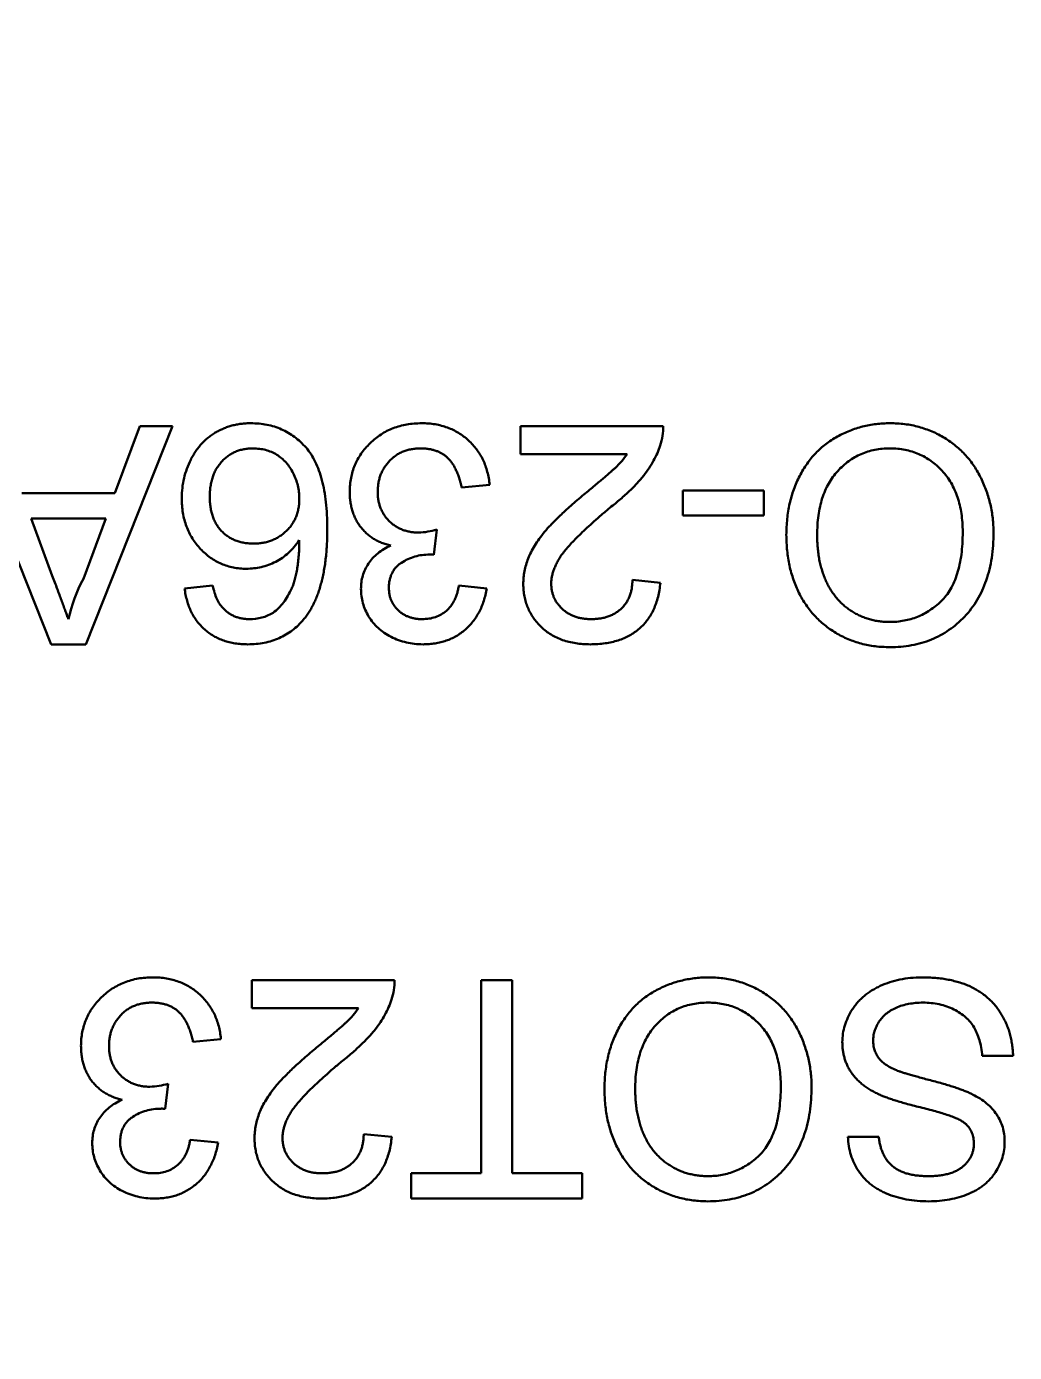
# Model space of a CAD drawing. Header units: millimetres. Extents: x 71 to 428, y 120 to 295.
# Drawn here: x 364.234 to 365.365, y 206.567 to 208.085 of the extents above; entities that cross this region are included whole.
import ezdxf

# ---------------------------------------------------------------- set-up
doc = ezdxf.new("R2010")
doc.units = ezdxf.units.MM
doc.header["$LTSCALE"] = 0.75
doc.layers.add('Visible', color=7, linetype='Continuous', lineweight=50)

msp = doc.modelspace()

# ---------------------------------------------------------------- linework, layer by layer
at = {"layer": 'Visible'}
for p, q in [((364.2616, 207.3774), (364.1661, 207.618)), ((364.4007, 207.6274), (364.3014, 207.3774)), ((364.3348, 207.5505), (364.3632, 207.6274)), ((364.3632, 207.6274), (364.4007, 207.6274)), ((364.7991, 207.5954), (364.7991, 207.6274)), ((364.7991, 207.6274), (364.9626, 207.6274)), ((364.9214, 207.5954), (364.7991, 207.5954)), ((364.7639, 207.5601), (364.7318, 207.5569)), ((364.2282, 207.5505), (364.3348, 207.5505)), ((364.985, 207.5249), (364.985, 207.5537)), ((364.985, 207.5537), (365.078, 207.5537)), ((365.078, 207.5537), (365.078, 207.5249)), ((365.078, 207.5249), (364.985, 207.5249)), ((364.2389, 207.5217), (364.2631, 207.456)), ((364.3242, 207.5217), (364.2389, 207.5217)), ((364.2986, 207.4525), (364.3242, 207.5217)), ((364.7033, 207.5088), (364.7, 207.48)), ((364.9274, 207.4512), (364.9594, 207.4479)), ((364.4145, 207.4415), (364.4466, 207.4447)), ((364.7286, 207.4447), (364.7607, 207.4415)), ((364.3014, 207.3774), (364.2616, 207.3774)), ((364.4915, 206.9608), (364.4915, 206.9928)), ((364.4915, 206.9928), (364.6549, 206.9928)), ((364.7543, 206.7717), (364.7543, 206.9928)), ((364.7543, 206.9928), (364.7895, 206.9928)), ((364.7895, 206.9928), (364.7895, 206.7717)), ((364.6138, 206.9608), (364.4915, 206.9608)), ((364.4562, 206.9255), (364.4241, 206.9223)), ((365.3632, 206.9063), (365.328, 206.9063)), ((364.3956, 206.8742), (364.3923, 206.8454)), ((364.4209, 206.8101), (364.453, 206.8069)), ((364.6197, 206.8165), (364.6517, 206.8133)), ((365.1741, 206.8133), (365.2094, 206.8133)), ((364.6741, 206.7428), (364.6741, 206.7717)), ((364.6741, 206.7717), (364.7543, 206.7717)), ((364.7895, 206.7717), (364.8697, 206.7717)), ((364.8697, 206.7717), (364.8697, 206.7428)), ((364.8697, 206.7428), (364.6741, 206.7428))]:
    msp.add_line(p, q, dxfattribs=at)
at = {"layer": 'Visible', "extrusion": (0, 0, -1)}
msp.add_circle((-354.8964, 204.496), 47.93, dxfattribs=at)
at = {"layer": 'Visible'}
for centre, radius, start, end in [((364.8996, 207.6256), 0.063, 341.1528, 1.7031), ((364.6799, 207.5862), 0.0808, 271.8942, 286.8331), ((364.6939, 207.43), 0.0504, 83.019, 88.2788), ((364.4652, 207.3646), 0.1883, 152.1865, 167.2078), ((364.489, 207.4593), 0.0531, 269.7398, 300.6494), ((364.5919, 206.9909), 0.063, 341.1528, 1.7031), ((364.3722, 206.9516), 0.0808, 271.8942, 286.8331), ((364.3862, 206.7954), 0.0504, 83.019, 88.2788)]:
    msp.add_arc(centre, radius, start, end, dxfattribs=at)
for points, knots in [([(364.4113, 207.5451), (364.4115, 207.549), (364.4117, 207.5566), (364.4137, 207.5678), (364.4169, 207.5786), (364.4207, 207.5872), (364.4242, 207.5938), (364.4271, 207.5984), (364.4303, 207.6027), (364.4336, 207.6068), (364.4373, 207.6105), (364.4412, 207.614), (364.4454, 207.6171), (364.4497, 207.6199), (364.4543, 207.6224), (364.459, 207.6246), (364.4638, 207.6265), (364.4688, 207.628), (364.474, 207.6292), (364.4793, 207.63), (364.4848, 207.6306), (364.4885, 207.6306), (364.4904, 207.6306)], [0, 0, 0, 0, 0.088899, 0.17544, 0.261633, 0.34801, 0.390819, 0.432814, 0.473776, 0.514166, 0.554107, 0.594121, 0.63362, 0.673585, 0.71348, 0.75336, 0.792891, 0.833007, 0.873643, 0.914893, 0.95695, 1, 1, 1, 1]), ([(364.4904, 207.6306), (364.4935, 207.6306), (364.4997, 207.6304), (364.5088, 207.6291), (364.5174, 207.6269), (364.5256, 207.6238), (364.5333, 207.6199), (364.5406, 207.615), (364.5474, 207.6093), (364.5538, 207.6027), (364.5596, 207.5951), (364.5645, 207.5863), (364.5687, 207.5764), (364.5721, 207.5653), (364.5747, 207.5532), (364.5766, 207.5399), (364.5778, 207.5255), (364.5779, 207.5156), (364.578, 207.5104)], [0, 0, 0, 0, 0.056157, 0.110133, 0.162537, 0.213912, 0.265146, 0.31651, 0.369179, 0.423123, 0.479276, 0.538691, 0.601978, 0.670125, 0.74365, 0.82281, 0.908261, 1, 1, 1, 1]), ([(364.6036, 207.5522), (364.6037, 207.5549), (364.6038, 207.5602), (364.605, 207.568), (364.6068, 207.5754), (364.6094, 207.5826), (364.6126, 207.5894), (364.6167, 207.5959), (364.6215, 207.6021), (364.6269, 207.6079), (364.6329, 207.6133), (364.6394, 207.6179), (364.6462, 207.6219), (364.6534, 207.6251), (364.6611, 207.6276), (364.6691, 207.6294), (364.6775, 207.6304), (364.6832, 207.6306), (364.6861, 207.6306)], [0, 0, 0, 0, 0.063503, 0.124805, 0.18492, 0.244376, 0.303775, 0.364133, 0.425376, 0.488388, 0.551743, 0.61386, 0.67564, 0.737737, 0.800417, 0.864658, 0.930985, 1, 1, 1, 1]), ([(364.6861, 207.6306), (364.6887, 207.6306), (364.6939, 207.6305), (364.7015, 207.6295), (364.7087, 207.628), (364.7156, 207.6258), (364.7222, 207.6231), (364.7283, 207.6197), (364.7342, 207.6157), (364.7397, 207.6111), (364.7447, 207.606), (364.7492, 207.6005), (364.7531, 207.5947), (364.7565, 207.5885), (364.7592, 207.5819), (364.7613, 207.575), (364.763, 207.5677), (364.7636, 207.5627), (364.7639, 207.5601)], [0, 0, 0, 0, 0.067794, 0.133464, 0.196934, 0.258481, 0.319787, 0.380431, 0.44099, 0.502867, 0.564806, 0.625526, 0.685604, 0.746041, 0.807347, 0.869717, 0.93379, 1, 1, 1, 1]), ([(365.1036, 207.5028), (365.1037, 207.5059), (365.1038, 207.5121), (365.1045, 207.5211), (365.1057, 207.5299), (365.1073, 207.5385), (365.1095, 207.5468), (365.1121, 207.5549), (365.1152, 207.5627), (365.1188, 207.5703), (365.1228, 207.5775), (365.1272, 207.5843), (365.132, 207.5906), (365.1372, 207.5965), (365.1428, 207.6019), (365.1488, 207.6069), (365.1552, 207.6114), (365.162, 207.6154), (365.169, 207.619), (365.1762, 207.6221), (365.1835, 207.6248), (365.191, 207.6269), (365.1986, 207.6286), (365.2064, 207.6298), (365.2142, 207.6305), (365.2196, 207.6306), (365.2222, 207.6306)], [0, 0, 0, 0, 0.04756, 0.093962, 0.139112, 0.183626, 0.227457, 0.270703, 0.313611, 0.35626, 0.398366, 0.439557, 0.480045, 0.519888, 0.559658, 0.599421, 0.639208, 0.679668, 0.72002, 0.759859, 0.79956, 0.839199, 0.878956, 0.918794, 0.959083, 1, 1, 1, 1]), ([(365.2222, 207.6306), (365.2251, 207.6306), (365.2308, 207.6305), (365.2392, 207.6297), (365.2474, 207.6284), (365.2554, 207.6265), (365.2631, 207.6241), (365.2706, 207.6212), (365.2779, 207.6178), (365.2849, 207.6139), (365.2915, 207.6095), (365.2978, 207.6046), (365.3037, 207.5994), (365.3091, 207.5938), (365.3142, 207.5879), (365.3187, 207.5815), (365.3229, 207.5747), (365.3267, 207.5676), (365.33, 207.5603), (365.3329, 207.5528), (365.3353, 207.5452), (365.3373, 207.5375), (365.3389, 207.5297), (365.34, 207.5218), (365.3407, 207.5138), (365.3408, 207.5084), (365.3408, 207.5057)], [0, 0, 0, 0, 0.044697, 0.088534, 0.131409, 0.173814, 0.215715, 0.257247, 0.298848, 0.340604, 0.382029, 0.42297, 0.463632, 0.504048, 0.544591, 0.584964, 0.626265, 0.667979, 0.709943, 0.751382, 0.792619, 0.833948, 0.875008, 0.916446, 0.957907, 1, 1, 1, 1]), ([(364.4928, 207.6018), (364.491, 207.6017), (364.4875, 207.6017), (364.4824, 207.6009), (364.4775, 207.5998), (364.4729, 207.5981), (364.4686, 207.596), (364.4645, 207.5934), (364.4606, 207.5904), (364.4571, 207.5869), (364.4539, 207.583), (364.4511, 207.5787), (364.4486, 207.5741), (364.4468, 207.5691), (364.4452, 207.5638), (364.4441, 207.5582), (364.4435, 207.5523), (364.4434, 207.5482), (364.4434, 207.5461)], [0, 0, 0, 0, 0.063965, 0.124854, 0.184383, 0.242748, 0.2999, 0.357059, 0.415719, 0.475258, 0.535508, 0.596291, 0.657728, 0.721052, 0.786261, 0.853834, 0.925318, 1, 1, 1, 1]), ([(364.5459, 207.5445), (364.5459, 207.547), (364.5457, 207.5519), (364.5443, 207.5593), (364.5421, 207.5666), (364.5391, 207.5735), (364.5353, 207.58), (364.5309, 207.5857), (364.5258, 207.5906), (364.5202, 207.5947), (364.514, 207.5979), (364.5073, 207.6002), (364.5002, 207.6015), (364.4953, 207.6017), (364.4928, 207.6018)], [0, 0, 0, 0, 0.086177, 0.171222, 0.257573, 0.34515, 0.431508, 0.513644, 0.593539, 0.672806, 0.752058, 0.831493, 0.913823, 1, 1, 1, 1]), ([(364.685, 207.6018), (364.6831, 207.6018), (364.6796, 207.6017), (364.6744, 207.601), (364.6695, 207.5999), (364.6648, 207.5983), (364.6605, 207.5963), (364.6564, 207.5938), (364.6526, 207.5909), (364.6491, 207.5875), (364.646, 207.5838), (364.6432, 207.5799), (364.6409, 207.5758), (364.6389, 207.5715), (364.6375, 207.5669), (364.6365, 207.5621), (364.6358, 207.5571), (364.6357, 207.5537), (364.6357, 207.552)], [0, 0, 0, 0, 0.069461, 0.135658, 0.19962, 0.261651, 0.322053, 0.38234, 0.443223, 0.50493, 0.56682, 0.6276, 0.687476, 0.747351, 0.808174, 0.870133, 0.933721, 1, 1, 1, 1]), ([(364.7318, 207.5569), (364.7314, 207.5588), (364.7306, 207.5626), (364.729, 207.5679), (364.7273, 207.5729), (364.7252, 207.5773), (364.7232, 207.5815), (364.7208, 207.5851), (364.7183, 207.5884), (364.7155, 207.5913), (364.7125, 207.5938), (364.7093, 207.596), (364.7058, 207.5978), (364.7021, 207.5992), (364.6981, 207.6004), (364.694, 207.6012), (364.6896, 207.6017), (364.6865, 207.6018), (364.685, 207.6018)], [0, 0, 0, 0, 0.082566, 0.15976, 0.233155, 0.301356, 0.365752, 0.426437, 0.484185, 0.539549, 0.593156, 0.647048, 0.701446, 0.757, 0.81384, 0.873058, 0.934963, 1, 1, 1, 1]), ([(364.9593, 207.6052), (364.9582, 207.6023), (364.956, 207.5963), (364.9517, 207.5877), (364.9465, 207.5791), (364.9415, 207.5722), (364.9369, 207.5666), (364.9331, 207.5623), (364.9288, 207.5578), (364.9241, 207.5533), (364.9191, 207.5486), (364.9137, 207.5437), (364.9078, 207.5388), (364.9037, 207.5356), (364.9016, 207.5339)], [0, 0, 0, 0, 0.100388, 0.204407, 0.310686, 0.422157, 0.480685, 0.543238, 0.6095, 0.679555, 0.753841, 0.831641, 0.913813, 1, 1, 1, 1]), ([(365.2224, 207.6018), (365.2194, 207.6017), (365.2136, 207.6016), (365.205, 207.6004), (365.1969, 207.5983), (365.1891, 207.5955), (365.1818, 207.5918), (365.1749, 207.5874), (365.1684, 207.582), (365.1623, 207.576), (365.1568, 207.5692), (365.1519, 207.5617), (365.1479, 207.5535), (365.1445, 207.5446), (365.142, 207.535), (365.1402, 207.5248), (365.1391, 207.5139), (365.139, 207.5064), (365.1389, 207.5026)], [0, 0, 0, 0, 0.061055, 0.119545, 0.176806, 0.232956, 0.288583, 0.344667, 0.401662, 0.46054, 0.520477, 0.581213, 0.643431, 0.707961, 0.775371, 0.846414, 0.921152, 1, 1, 1, 1]), ([(365.3056, 207.5061), (365.3055, 207.5097), (365.3054, 207.5168), (365.3042, 207.527), (365.3024, 207.5367), (365.2998, 207.5459), (365.2965, 207.5543), (365.2924, 207.5623), (365.2876, 207.5696), (365.282, 207.5763), (365.2759, 207.5823), (365.2694, 207.5875), (365.2625, 207.5919), (365.2552, 207.5955), (365.2475, 207.5983), (365.2395, 207.6003), (365.231, 207.6016), (365.2253, 207.6017), (365.2224, 207.6018)], [0, 0, 0, 0, 0.075964, 0.148125, 0.217201, 0.2833, 0.347202, 0.4093, 0.470426, 0.531588, 0.591739, 0.650258, 0.707303, 0.764208, 0.821148, 0.879119, 0.938423, 1, 1, 1, 1]), ([(364.8717, 207.549), (364.8739, 207.5508), (364.8781, 207.5542), (364.884, 207.5591), (364.8893, 207.5636), (364.8942, 207.5676), (364.8983, 207.5712), (364.9019, 207.5743), (364.9049, 207.577), (364.9095, 207.5811), (364.9152, 207.587), (364.9194, 207.5926), (364.9214, 207.5954)], [0, 0, 0, 0, 0.1242, 0.23683, 0.339495, 0.431254, 0.511455, 0.581223, 0.640495, 0.688308, 0.850333, 1, 1, 1, 1]), ([(364.4852, 207.464), (364.4827, 207.464), (364.4777, 207.4642), (364.4704, 207.4652), (364.4634, 207.4671), (364.4567, 207.4695), (364.4503, 207.4728), (364.4441, 207.4766), (364.4383, 207.4813), (364.4328, 207.4865), (364.4278, 207.4924), (364.4233, 207.4987), (364.4196, 207.5054), (364.4166, 207.5126), (364.4142, 207.5201), (364.4125, 207.5281), (364.4115, 207.5364), (364.4114, 207.5422), (364.4113, 207.5451)], [0, 0, 0, 0, 0.061347, 0.121203, 0.179863, 0.238152, 0.296252, 0.35519, 0.415676, 0.478379, 0.541524, 0.603977, 0.666513, 0.729491, 0.79371, 0.859736, 0.928449, 1, 1, 1, 1]), ([(364.4434, 207.5461), (364.4434, 207.5441), (364.4435, 207.5402), (364.4442, 207.5345), (364.4452, 207.529), (364.4467, 207.524), (364.4486, 207.5192), (364.451, 207.5148), (364.4537, 207.5107), (364.4569, 207.507), (364.4605, 207.5037), (364.4644, 207.5008), (364.4685, 207.4983), (364.473, 207.4963), (364.4779, 207.4947), (364.483, 207.4936), (364.4884, 207.4929), (364.4922, 207.4928), (364.4941, 207.4928)], [0, 0, 0, 0, 0.072229, 0.141252, 0.207439, 0.270245, 0.331238, 0.391254, 0.450152, 0.509008, 0.567734, 0.625726, 0.683708, 0.742407, 0.803094, 0.865865, 0.931379, 1, 1, 1, 1]), ([(364.4941, 207.4928), (364.4958, 207.4928), (364.4993, 207.4929), (364.5044, 207.4937), (364.5094, 207.4947), (364.5141, 207.4963), (364.5186, 207.4983), (364.523, 207.5008), (364.527, 207.5037), (364.5309, 207.507), (364.5345, 207.5107), (364.5376, 207.5147), (364.5401, 207.519), (364.5423, 207.5235), (364.5439, 207.5284), (364.5451, 207.5335), (364.5458, 207.5389), (364.5459, 207.5426), (364.5459, 207.5445)], [0, 0, 0, 0, 0.064812, 0.127718, 0.189086, 0.249562, 0.309738, 0.370215, 0.431085, 0.493911, 0.55657, 0.617553, 0.678119, 0.739063, 0.801665, 0.864956, 0.93089, 1, 1, 1, 1]), ([(364.6506, 207.4906), (364.6488, 207.491), (364.6452, 207.4919), (364.6402, 207.4937), (364.6354, 207.4959), (364.6309, 207.4983), (364.6268, 207.5012), (364.6229, 207.5044), (364.6194, 207.508), (364.6161, 207.5118), (364.6131, 207.5159), (364.6106, 207.5204), (364.6085, 207.5251), (364.6066, 207.53), (364.6053, 207.5352), (364.6044, 207.5407), (364.6037, 207.5464), (364.6037, 207.5502), (364.6036, 207.5522)], [0, 0, 0, 0, 0.065828, 0.128938, 0.190858, 0.251186, 0.310974, 0.37005, 0.429672, 0.489507, 0.549975, 0.610075, 0.670915, 0.732909, 0.796711, 0.861825, 0.929892, 1, 1, 1, 1]), ([(364.6357, 207.552), (364.6357, 207.5503), (364.6358, 207.5471), (364.6364, 207.5423), (364.6375, 207.5378), (364.6389, 207.5335), (364.6408, 207.5294), (364.643, 207.5256), (364.6458, 207.5219), (364.6489, 207.5186), (364.6522, 207.5155), (364.6559, 207.5128), (364.6598, 207.5105), (364.6639, 207.5087), (364.6683, 207.5072), (364.6728, 207.5062), (364.6776, 207.5056), (364.6809, 207.5055), (364.6826, 207.5054)], [0, 0, 0, 0, 0.067051, 0.13118, 0.193722, 0.254499, 0.314763, 0.375117, 0.436023, 0.498297, 0.560571, 0.621619, 0.681973, 0.742853, 0.804272, 0.867473, 0.932273, 1, 1, 1, 1]), ([(364.8024, 207.4464), (364.8024, 207.4489), (364.8026, 207.4539), (364.8036, 207.4613), (364.8055, 207.4686), (364.8079, 207.4759), (364.8113, 207.4833), (364.8155, 207.4908), (364.8207, 207.4985), (364.8257, 207.505), (364.8304, 207.5105), (364.8346, 207.515), (364.8394, 207.5198), (364.8446, 207.525), (364.8506, 207.5305), (364.8571, 207.5364), (364.8642, 207.5426), (364.8692, 207.5468), (364.8717, 207.549)], [0, 0, 0, 0, 0.057945, 0.116018, 0.174826, 0.234683, 0.296827, 0.364061, 0.436192, 0.51426, 0.556976, 0.604856, 0.657675, 0.715751, 0.77884, 0.847501, 0.921228, 1, 1, 1, 1]), ([(364.9016, 207.5339), (364.8984, 207.5312), (364.8922, 207.526), (364.8835, 207.5183), (364.8755, 207.5111), (364.8684, 207.5043), (364.8621, 207.4981), (364.8566, 207.4923), (364.8519, 207.4871), (364.848, 207.4822), (364.8448, 207.4776), (364.842, 207.473), (364.8397, 207.4686), (364.8378, 207.4641), (364.8362, 207.4597), (364.8352, 207.4554), (364.8345, 207.451), (364.8344, 207.4482), (364.8344, 207.4467)], [0, 0, 0, 0, 0.11141, 0.214526, 0.309417, 0.396087, 0.474284, 0.544374, 0.60642, 0.660582, 0.709794, 0.756451, 0.800767, 0.843168, 0.884295, 0.923885, 0.962359, 1, 1, 1, 1]), ([(364.578, 207.5104), (364.578, 207.5075), (364.578, 207.5017), (364.5776, 207.4931), (364.5771, 207.4849), (364.5763, 207.477), (364.5754, 207.4694), (364.5742, 207.4621), (364.5729, 207.4551), (364.5712, 207.4484), (364.5695, 207.442), (364.5674, 207.4359), (364.5652, 207.4301), (364.5627, 207.4246), (364.5601, 207.4195), (364.5572, 207.4146), (364.5541, 207.4101), (364.5519, 207.4072), (364.5507, 207.4058)], [0, 0, 0, 0, 0.080034, 0.157854, 0.232564, 0.304731, 0.374384, 0.441663, 0.506048, 0.568692, 0.628715, 0.687238, 0.743227, 0.797567, 0.850239, 0.901629, 0.951067, 1, 1, 1, 1]), ([(364.5459, 207.4969), (364.5441, 207.4943), (364.5404, 207.4891), (364.5338, 207.4823), (364.5267, 207.4765), (364.519, 207.4719), (364.5108, 207.4684), (364.5025, 207.4658), (364.4939, 207.4643), (364.4881, 207.4641), (364.4852, 207.464)], [0, 0, 0, 0, 0.13549, 0.265229, 0.390778, 0.51542, 0.638317, 0.759642, 0.878902, 1, 1, 1, 1]), ([(364.5161, 207.4137), (364.5182, 207.4154), (364.5225, 207.419), (364.5281, 207.4255), (364.5331, 207.4332), (364.5368, 207.4403), (364.5394, 207.4467), (364.541, 207.4522), (364.5425, 207.4583), (364.5437, 207.4649), (364.5446, 207.4721), (364.5454, 207.4798), (364.5458, 207.4882), (364.5459, 207.494), (364.5459, 207.4969)], [0, 0, 0, 0, 0.088609, 0.181893, 0.280787, 0.38702, 0.444107, 0.506454, 0.574396, 0.647656, 0.726426, 0.811458, 0.90278, 1, 1, 1, 1]), ([(365.2221, 207.3742), (365.2193, 207.3743), (365.2136, 207.3744), (365.2054, 207.3751), (365.1973, 207.3765), (365.1894, 207.3782), (365.1818, 207.3806), (365.1743, 207.3833), (365.1671, 207.3867), (365.1601, 207.3906), (365.1534, 207.3949), (365.1472, 207.3996), (365.1413, 207.4047), (365.1358, 207.4102), (365.1307, 207.4162), (365.1261, 207.4225), (365.1218, 207.4292), (365.118, 207.4364), (365.1146, 207.4438), (365.1117, 207.4515), (365.1092, 207.4595), (365.1071, 207.4677), (365.1056, 207.4761), (365.1044, 207.4848), (365.1038, 207.4937), (365.1037, 207.4998), (365.1036, 207.5028)], [0, 0, 0, 0, 0.043099, 0.085587, 0.126908, 0.167967, 0.20845, 0.249025, 0.289281, 0.33001, 0.370598, 0.410466, 0.450033, 0.489688, 0.529116, 0.569037, 0.609703, 0.650759, 0.692509, 0.734219, 0.776707, 0.819552, 0.863351, 0.907839, 0.953334, 1, 1, 1, 1]), ([(365.1389, 207.5026), (365.1389, 207.5001), (365.139, 207.4953), (365.1395, 207.4881), (365.1402, 207.4812), (365.1413, 207.4745), (365.1428, 207.4681), (365.1445, 207.4618), (365.1465, 207.4559), (365.1489, 207.4502), (365.1515, 207.4447), (365.1545, 207.4396), (365.1578, 207.4348), (365.1612, 207.4302), (365.1651, 207.4261), (365.1692, 207.4222), (365.1737, 207.4186), (365.1784, 207.4154), (365.1833, 207.4125), (365.1883, 207.41), (365.1935, 207.4078), (365.1989, 207.4061), (365.2045, 207.4048), (365.2101, 207.4037), (365.216, 207.4032), (365.2199, 207.4031), (365.2219, 207.4031)], [0, 0, 0, 0, 0.050852, 0.099752, 0.147438, 0.194086, 0.239171, 0.28334, 0.326577, 0.368936, 0.410572, 0.451051, 0.490877, 0.530044, 0.568937, 0.607578, 0.64642, 0.685679, 0.724799, 0.763513, 0.802173, 0.84074, 0.879649, 0.919071, 0.959098, 1, 1, 1, 1]), ([(365.2219, 207.4031), (365.2247, 207.4031), (365.2302, 207.4032), (365.2384, 207.4045), (365.2463, 207.4063), (365.2538, 207.4088), (365.2611, 207.4122), (365.268, 207.4164), (365.2747, 207.4212), (365.281, 207.4268), (365.2869, 207.4332), (365.2919, 207.4407), (365.2961, 207.4492), (365.2996, 207.4587), (365.3023, 207.4692), (365.3042, 207.4806), (365.3053, 207.493), (365.3055, 207.5017), (365.3056, 207.5061)], [0, 0, 0, 0, 0.055943, 0.110382, 0.164048, 0.216759, 0.269601, 0.323009, 0.377581, 0.433449, 0.490922, 0.550625, 0.613117, 0.679861, 0.751358, 0.828261, 0.910795, 1, 1, 1, 1]), ([(365.3408, 207.5057), (365.3407, 207.5007), (365.3406, 207.491), (365.339, 207.4767), (365.3364, 207.4634), (365.3327, 207.4508), (365.3281, 207.4391), (365.3224, 207.4282), (365.3156, 207.4182), (365.3079, 207.409), (365.2992, 207.4009), (365.29, 207.3937), (365.2802, 207.3877), (365.2697, 207.3827), (365.2587, 207.3789), (365.247, 207.3762), (365.2347, 207.3745), (365.2264, 207.3743), (365.2221, 207.3742)], [0, 0, 0, 0, 0.075226, 0.146575, 0.2145, 0.27953, 0.342403, 0.403496, 0.463762, 0.523864, 0.583252, 0.641302, 0.698898, 0.756295, 0.814628, 0.874325, 0.935783, 1, 1, 1, 1]), ([(364.6165, 207.441), (364.6166, 207.4436), (364.6168, 207.4487), (364.6184, 207.4562), (364.6212, 207.4633), (364.6249, 207.47), (364.6298, 207.4762), (364.6357, 207.4818), (364.6427, 207.4867), (364.6479, 207.4893), (364.6506, 207.4906)], [0, 0, 0, 0, 0.121951, 0.240787, 0.35855, 0.479066, 0.601519, 0.727551, 0.859932, 1, 1, 1, 1]), ([(364.6954, 207.4803), (364.6924, 207.4802), (364.6867, 207.48), (364.6782, 207.4782), (364.6702, 207.4753), (364.6641, 207.4718), (364.6595, 207.4686), (364.6566, 207.4657), (364.654, 207.4626), (364.6521, 207.459), (364.6504, 207.4552), (364.6493, 207.4511), (364.6486, 207.4467), (364.6485, 207.4436), (364.6485, 207.442)], [0, 0, 0, 0, 0.129789, 0.254605, 0.378435, 0.50292, 0.565018, 0.624848, 0.683448, 0.742765, 0.802757, 0.86522, 0.930779, 1, 1, 1, 1]), ([(364.2631, 207.456), (364.2641, 207.4534), (364.2659, 207.4485), (364.2686, 207.4412), (364.2711, 207.4344), (364.2735, 207.428), (364.2757, 207.422), (364.2777, 207.4164), (364.2797, 207.4112), (364.2809, 207.4079), (364.2815, 207.4063)], [0, 0, 0, 0, 0.153148, 0.299433, 0.436426, 0.565671, 0.686508, 0.799269, 0.903395, 1, 1, 1, 1]), ([(364.9594, 207.4479), (364.9591, 207.4452), (364.9584, 207.4397), (364.9568, 207.4318), (364.9546, 207.4245), (364.9519, 207.4177), (364.9486, 207.4113), (364.9448, 207.4055), (364.9404, 207.4002), (364.9354, 207.3954), (364.93, 207.3912), (364.9241, 207.3875), (364.9177, 207.3844), (364.9109, 207.3818), (364.9036, 207.3799), (364.8959, 207.3785), (364.8877, 207.3776), (364.8821, 207.3775), (364.8793, 207.3774)], [0, 0, 0, 0, 0.070675, 0.137493, 0.201473, 0.262869, 0.32255, 0.380737, 0.43822, 0.495487, 0.553484, 0.611346, 0.670644, 0.731587, 0.794183, 0.859445, 0.928208, 1, 1, 1, 1]), ([(364.88, 207.4063), (364.8817, 207.4063), (364.8851, 207.4064), (364.8901, 207.407), (364.8948, 207.4078), (364.8993, 207.4092), (364.9034, 207.4108), (364.9074, 207.4129), (364.911, 207.4153), (364.9144, 207.4181), (364.9174, 207.4213), (364.9201, 207.4247), (364.9223, 207.4284), (364.9241, 207.4324), (364.9255, 207.4367), (364.9266, 207.4412), (364.9272, 207.4461), (364.9273, 207.4494), (364.9274, 207.4512)], [0, 0, 0, 0, 0.070696, 0.138358, 0.20337, 0.2657, 0.327256, 0.386512, 0.445858, 0.505173, 0.56378, 0.622343, 0.680824, 0.739795, 0.800801, 0.864239, 0.930631, 1, 1, 1, 1]), ([(364.4867, 207.3774), (364.4843, 207.3775), (364.4795, 207.3776), (364.4724, 207.3784), (364.4658, 207.3797), (364.4594, 207.3816), (364.4534, 207.384), (364.4477, 207.3869), (364.4424, 207.3904), (364.4375, 207.3944), (364.4329, 207.3988), (364.4288, 207.4037), (364.4252, 207.409), (364.4221, 207.4148), (364.4194, 207.4209), (364.4173, 207.4274), (364.4156, 207.4343), (364.4149, 207.4391), (364.4145, 207.4415)], [0, 0, 0, 0, 0.068499, 0.134572, 0.198208, 0.259784, 0.319951, 0.379508, 0.438814, 0.498497, 0.558182, 0.617438, 0.677522, 0.737959, 0.80033, 0.86409, 0.930622, 1, 1, 1, 1]), ([(364.4466, 207.4447), (364.4473, 207.442), (364.4486, 207.4368), (364.4513, 207.4298), (364.4543, 207.4238), (364.4569, 207.4206), (364.4582, 207.4191)], [0, 0, 0, 0, 0.299802, 0.564331, 0.796204, 1, 1, 1, 1]), ([(364.6876, 207.3774), (364.6843, 207.3775), (364.6779, 207.3777), (364.6685, 207.3794), (364.6595, 207.3821), (364.6509, 207.3859), (364.643, 207.3905), (364.636, 207.396), (364.6301, 207.4023), (364.6252, 207.4093), (364.6213, 207.4169), (364.6185, 207.4247), (364.6168, 207.4328), (364.6166, 207.4382), (364.6165, 207.441)], [0, 0, 0, 0, 0.092054, 0.181008, 0.26913, 0.357137, 0.443549, 0.526433, 0.607453, 0.688385, 0.767854, 0.845531, 0.922529, 1, 1, 1, 1]), ([(364.6485, 207.442), (364.6485, 207.4408), (364.6486, 207.4383), (364.6491, 207.4346), (364.6499, 207.4312), (364.6511, 207.4279), (364.6526, 207.4248), (364.6545, 207.4218), (364.6566, 207.419), (364.6592, 207.4164), (364.6619, 207.414), (364.6648, 207.412), (364.668, 207.4102), (364.6713, 207.4088), (364.6749, 207.4077), (364.6786, 207.4069), (364.6825, 207.4063), (364.6852, 207.4063), (364.6866, 207.4063)], [0, 0, 0, 0, 0.065093, 0.127304, 0.188122, 0.247131, 0.306077, 0.365678, 0.426103, 0.487841, 0.550317, 0.611805, 0.672737, 0.734883, 0.79768, 0.862475, 0.929775, 1, 1, 1, 1]), ([(364.6866, 207.4063), (364.6892, 207.4064), (364.6944, 207.4066), (364.7018, 207.4085), (364.7086, 207.4115), (364.7135, 207.415), (364.7171, 207.4184), (364.7195, 207.4213), (364.7216, 207.4245), (364.7236, 207.4279), (364.7252, 207.4317), (364.7267, 207.4358), (364.7278, 207.4402), (364.7284, 207.4432), (364.7286, 207.4447)], [0, 0, 0, 0, 0.127797, 0.246795, 0.362284, 0.477652, 0.536237, 0.59559, 0.656344, 0.719085, 0.784349, 0.852876, 0.924551, 1, 1, 1, 1]), ([(364.7607, 207.4415), (364.7602, 207.4391), (364.7592, 207.4342), (364.7572, 207.4272), (364.7548, 207.4206), (364.7518, 207.4145), (364.7485, 207.4087), (364.7447, 207.4034), (364.7405, 207.3986), (364.7359, 207.3941), (364.7309, 207.3902), (364.7256, 207.3868), (364.72, 207.3839), (364.7141, 207.3816), (364.7079, 207.3797), (364.7013, 207.3784), (364.6946, 207.3776), (364.6899, 207.3775), (364.6876, 207.3774)], [0, 0, 0, 0, 0.071036, 0.139343, 0.204958, 0.268332, 0.330129, 0.390664, 0.450861, 0.510587, 0.570374, 0.629455, 0.687994, 0.747581, 0.807839, 0.870034, 0.93381, 1, 1, 1, 1]), ([(364.8793, 207.3774), (364.8764, 207.3775), (364.8708, 207.3776), (364.8625, 207.3786), (364.8548, 207.3801), (364.8475, 207.3822), (364.8407, 207.3851), (364.8343, 207.3885), (364.8284, 207.3925), (364.823, 207.3972), (364.8182, 207.4023), (364.8139, 207.4077), (364.8104, 207.4134), (364.8074, 207.4194), (364.8051, 207.4258), (364.8036, 207.4324), (364.8025, 207.4393), (364.8024, 207.444), (364.8024, 207.4464)], [0, 0, 0, 0, 0.074712, 0.145539, 0.213339, 0.278615, 0.342094, 0.40389, 0.465063, 0.526577, 0.587328, 0.64638, 0.704345, 0.761672, 0.819418, 0.878039, 0.937796, 1, 1, 1, 1]), ([(364.8344, 207.4467), (364.8344, 207.4453), (364.8345, 207.4426), (364.8352, 207.4385), (364.8361, 207.4347), (364.8375, 207.431), (364.8392, 207.4274), (364.8415, 207.4241), (364.8441, 207.4209), (364.847, 207.4179), (364.8502, 207.4152), (364.8538, 207.4128), (364.8576, 207.4108), (364.8616, 207.4091), (364.8658, 207.4079), (364.8703, 207.407), (364.8751, 207.4064), (364.8783, 207.4063), (364.88, 207.4063)], [0, 0, 0, 0, 0.061762, 0.121174, 0.179421, 0.236843, 0.294322, 0.353191, 0.412721, 0.474522, 0.537057, 0.599591, 0.662367, 0.725246, 0.790316, 0.857724, 0.927232, 1, 1, 1, 1]), ([(364.4582, 207.4191), (364.4592, 207.4181), (364.4613, 207.4161), (364.4647, 207.4134), (364.4682, 207.4112), (364.472, 207.4094), (364.4759, 207.408), (364.4801, 207.407), (364.4844, 207.4064), (364.4873, 207.4063), (364.4888, 207.4063)], [0, 0, 0, 0, 0.128545, 0.252818, 0.375212, 0.497113, 0.618546, 0.742222, 0.869458, 1, 1, 1, 1]), ([(364.5507, 207.4058), (364.5487, 207.4036), (364.5448, 207.3991), (364.5379, 207.3933), (364.5307, 207.3884), (364.5229, 207.3844), (364.5146, 207.3813), (364.5057, 207.379), (364.4964, 207.3777), (364.49, 207.3775), (364.4867, 207.3774)], [0, 0, 0, 0, 0.125625, 0.247619, 0.368528, 0.488104, 0.609878, 0.735382, 0.864448, 1, 1, 1, 1]), ([(364.2959, 206.9176), (364.296, 206.9203), (364.2961, 206.9256), (364.2973, 206.9334), (364.2991, 206.9408), (364.3017, 206.9479), (364.3049, 206.9548), (364.309, 206.9613), (364.3138, 206.9675), (364.3193, 206.9733), (364.3252, 206.9787), (364.3317, 206.9833), (364.3385, 206.9872), (364.3457, 206.9904), (364.3534, 206.993), (364.3614, 206.9948), (364.3698, 206.9958), (364.3755, 206.996), (364.3784, 206.996)], [0, 0, 0, 0, 0.063503, 0.124805, 0.18492, 0.244376, 0.303775, 0.364133, 0.425376, 0.488388, 0.551743, 0.61386, 0.67564, 0.737737, 0.800417, 0.864658, 0.930985, 1, 1, 1, 1]), ([(364.3784, 206.996), (364.381, 206.996), (364.3862, 206.9959), (364.3938, 206.9949), (364.401, 206.9934), (364.4079, 206.9912), (364.4145, 206.9885), (364.4206, 206.985), (364.4265, 206.9811), (364.432, 206.9765), (364.437, 206.9714), (364.4415, 206.9659), (364.4454, 206.9601), (364.4488, 206.9539), (364.4515, 206.9473), (364.4537, 206.9403), (364.4553, 206.9331), (364.4559, 206.9281), (364.4562, 206.9255)], [0, 0, 0, 0, 0.067794, 0.133464, 0.196934, 0.258481, 0.319787, 0.380431, 0.44099, 0.502867, 0.564806, 0.625526, 0.685604, 0.746041, 0.807347, 0.869717, 0.93379, 1, 1, 1, 1]), ([(364.8953, 206.8682), (364.8954, 206.8713), (364.8955, 206.8775), (364.8962, 206.8865), (364.8974, 206.8953), (364.899, 206.9039), (364.9012, 206.9122), (364.9038, 206.9203), (364.9069, 206.9281), (364.9104, 206.9357), (364.9144, 206.9429), (364.9188, 206.9497), (364.9237, 206.956), (364.9288, 206.9619), (364.9344, 206.9673), (364.9405, 206.9723), (364.9469, 206.9768), (364.9536, 206.9808), (364.9607, 206.9844), (364.9679, 206.9875), (364.9752, 206.9901), (364.9827, 206.9923), (364.9903, 206.9939), (364.998, 206.9952), (365.0059, 206.9959), (365.0112, 206.996), (365.0139, 206.996)], [0, 0, 0, 0, 0.04756, 0.093962, 0.139112, 0.183626, 0.227457, 0.270703, 0.313611, 0.35626, 0.398366, 0.439557, 0.480045, 0.519888, 0.559658, 0.599421, 0.639208, 0.679668, 0.72002, 0.759859, 0.79956, 0.839199, 0.878956, 0.918794, 0.959083, 1, 1, 1, 1]), ([(365.0139, 206.996), (365.0168, 206.996), (365.0225, 206.9959), (365.0309, 206.9951), (365.0391, 206.9938), (365.047, 206.9919), (365.0548, 206.9895), (365.0623, 206.9866), (365.0695, 206.9832), (365.0765, 206.9792), (365.0832, 206.9748), (365.0895, 206.97), (365.0953, 206.9648), (365.1007, 206.9592), (365.1058, 206.9532), (365.1104, 206.9468), (365.1146, 206.9401), (365.1183, 206.933), (365.1217, 206.9257), (365.1245, 206.9182), (365.127, 206.9106), (365.129, 206.9029), (365.1306, 206.8951), (365.1316, 206.8872), (365.1324, 206.8792), (365.1325, 206.8738), (365.1325, 206.8711)], [0, 0, 0, 0, 0.044697, 0.088534, 0.131409, 0.173814, 0.215715, 0.257247, 0.298848, 0.340604, 0.382029, 0.42297, 0.463632, 0.504048, 0.544591, 0.584964, 0.626265, 0.667979, 0.709943, 0.751382, 0.792619, 0.833948, 0.875008, 0.916446, 0.957907, 1, 1, 1, 1]), ([(365.1677, 206.9219), (365.1679, 206.9251), (365.1681, 206.9316), (365.1704, 206.9412), (365.1739, 206.9504), (365.178, 206.9578), (365.1819, 206.9634), (365.1851, 206.9674), (365.1887, 206.9712), (365.1926, 206.9747), (365.1968, 206.978), (365.2013, 206.981), (365.2061, 206.9838), (365.213, 206.9872), (365.2221, 206.9908), (365.2337, 206.9938), (365.2459, 206.9957), (365.2543, 206.9959), (365.2585, 206.996)], [0, 0, 0, 0, 0.074816, 0.148535, 0.223872, 0.301297, 0.340894, 0.38034, 0.420127, 0.45995, 0.500831, 0.541907, 0.584439, 0.62808, 0.717267, 0.80786, 0.901925, 1, 1, 1, 1]), ([(365.2585, 206.996), (365.2613, 206.996), (365.2666, 206.996), (365.2744, 206.9954), (365.2819, 206.9947), (365.2891, 206.9935), (365.2959, 206.992), (365.3024, 206.9902), (365.3086, 206.9881), (365.3144, 206.9857), (365.3199, 206.9828), (365.3251, 206.9797), (365.33, 206.9763), (365.3345, 206.9724), (365.3389, 206.9683), (365.3428, 206.9639), (365.3465, 206.9591), (365.3498, 206.954), (365.3528, 206.9486), (365.3555, 206.9431), (365.3578, 206.9374), (365.3596, 206.9315), (365.3611, 206.9254), (365.3622, 206.9192), (365.363, 206.9128), (365.3632, 206.9085), (365.3632, 206.9063)], [0, 0, 0, 0, 0.052493, 0.102825, 0.151397, 0.198033, 0.242876, 0.285999, 0.327849, 0.368395, 0.407852, 0.446838, 0.485166, 0.523341, 0.561602, 0.59992, 0.638496, 0.677791, 0.71729, 0.756605, 0.796068, 0.835886, 0.875714, 0.916263, 0.95776, 1, 1, 1, 1]), ([(364.3773, 206.9672), (364.3754, 206.9672), (364.3719, 206.9671), (364.3667, 206.9663), (364.3618, 206.9653), (364.3572, 206.9637), (364.3528, 206.9617), (364.3487, 206.9592), (364.3449, 206.9563), (364.3414, 206.9529), (364.3383, 206.9492), (364.3355, 206.9453), (364.3332, 206.9412), (364.3313, 206.9368), (364.3298, 206.9323), (364.3288, 206.9275), (364.3281, 206.9225), (364.328, 206.9191), (364.328, 206.9173)], [0, 0, 0, 0, 0.069461, 0.135658, 0.19962, 0.261651, 0.322053, 0.38234, 0.443223, 0.50493, 0.56682, 0.6276, 0.687476, 0.747351, 0.808174, 0.870133, 0.933721, 1, 1, 1, 1]), ([(364.4241, 206.9223), (364.4237, 206.9242), (364.4229, 206.928), (364.4213, 206.9333), (364.4196, 206.9383), (364.4175, 206.9427), (364.4155, 206.9469), (364.4131, 206.9505), (364.4106, 206.9538), (364.4078, 206.9567), (364.4048, 206.9592), (364.4016, 206.9613), (364.3981, 206.9632), (364.3944, 206.9646), (364.3905, 206.9657), (364.3863, 206.9666), (364.3819, 206.9671), (364.3788, 206.9672), (364.3773, 206.9672)], [0, 0, 0, 0, 0.082566, 0.15976, 0.233155, 0.301356, 0.365752, 0.426437, 0.484185, 0.539549, 0.593156, 0.647048, 0.701446, 0.757, 0.81384, 0.873058, 0.934963, 1, 1, 1, 1]), ([(364.6516, 206.9706), (364.6505, 206.9677), (364.6483, 206.9617), (364.644, 206.9531), (364.6388, 206.9445), (364.6338, 206.9376), (364.6292, 206.932), (364.6254, 206.9277), (364.6211, 206.9232), (364.6164, 206.9186), (364.6114, 206.914), (364.606, 206.9091), (364.6001, 206.9042), (364.596, 206.901), (364.5939, 206.8993)], [0, 0, 0, 0, 0.100388, 0.204407, 0.310686, 0.422157, 0.480685, 0.543238, 0.6095, 0.679555, 0.753841, 0.831641, 0.913813, 1, 1, 1, 1]), ([(365.014, 206.9672), (365.0111, 206.9671), (365.0052, 206.967), (364.9967, 206.9657), (364.9886, 206.9637), (364.9808, 206.9609), (364.9735, 206.9572), (364.9665, 206.9528), (364.9601, 206.9474), (364.9539, 206.9414), (364.9484, 206.9346), (364.9436, 206.9271), (364.9396, 206.9188), (364.9362, 206.91), (364.9337, 206.9004), (364.9318, 206.8902), (364.9307, 206.8793), (364.9306, 206.8718), (364.9306, 206.868)], [0, 0, 0, 0, 0.061055, 0.119545, 0.176806, 0.232956, 0.288583, 0.344667, 0.401662, 0.46054, 0.520477, 0.581213, 0.643431, 0.707961, 0.775371, 0.846414, 0.921152, 1, 1, 1, 1]), ([(365.0972, 206.8715), (365.0972, 206.8751), (365.0971, 206.8822), (365.0959, 206.8924), (365.094, 206.9021), (365.0915, 206.9112), (365.0881, 206.9197), (365.0841, 206.9277), (365.0792, 206.935), (365.0737, 206.9416), (365.0676, 206.9476), (365.0611, 206.9529), (365.0541, 206.9573), (365.0469, 206.9609), (365.0392, 206.9637), (365.0311, 206.9657), (365.0227, 206.967), (365.017, 206.9671), (365.014, 206.9672)], [0, 0, 0, 0, 0.075964, 0.148125, 0.217201, 0.2833, 0.347202, 0.4093, 0.470426, 0.531588, 0.591739, 0.650258, 0.707303, 0.764208, 0.821148, 0.879119, 0.938423, 1, 1, 1, 1]), ([(365.2601, 206.9672), (365.2573, 206.9671), (365.2517, 206.967), (365.2438, 206.9658), (365.2363, 206.9641), (365.2294, 206.9614), (365.2231, 206.9582), (365.2177, 206.9544), (365.2131, 206.95), (365.2094, 206.9451), (365.2066, 206.9399), (365.2045, 206.9345), (365.2032, 206.9291), (365.2031, 206.9254), (365.203, 206.9236)], [0, 0, 0, 0, 0.105584, 0.205868, 0.300947, 0.393002, 0.480949, 0.562874, 0.641461, 0.717742, 0.791772, 0.862716, 0.931777, 1, 1, 1, 1]), ([(365.328, 206.9063), (365.3276, 206.9094), (365.3269, 206.9155), (365.3248, 206.9241), (365.3221, 206.9319), (365.3188, 206.9389), (365.3144, 206.945), (365.3091, 206.9505), (365.3026, 206.9553), (365.2954, 206.9596), (365.2873, 206.9629), (365.2787, 206.9654), (365.2695, 206.9669), (365.2633, 206.9671), (365.2601, 206.9672)], [0, 0, 0, 0, 0.093796, 0.180188, 0.260363, 0.334847, 0.407093, 0.481448, 0.559271, 0.64227, 0.728586, 0.815978, 0.906035, 1, 1, 1, 1]), ([(364.564, 206.9144), (364.5662, 206.9162), (364.5704, 206.9196), (364.5763, 206.9245), (364.5816, 206.929), (364.5865, 206.933), (364.5906, 206.9366), (364.5943, 206.9397), (364.5972, 206.9424), (364.6018, 206.9465), (364.6075, 206.9523), (364.6117, 206.958), (364.6138, 206.9608)], [0, 0, 0, 0, 0.1242, 0.23683, 0.339495, 0.431254, 0.511455, 0.581223, 0.640495, 0.688308, 0.850333, 1, 1, 1, 1]), ([(364.3429, 206.8559), (364.3411, 206.8564), (364.3376, 206.8573), (364.3325, 206.8591), (364.3278, 206.8613), (364.3232, 206.8637), (364.3191, 206.8666), (364.3152, 206.8698), (364.3117, 206.8733), (364.3084, 206.8772), (364.3054, 206.8813), (364.3029, 206.8858), (364.3008, 206.8905), (364.2989, 206.8954), (364.2976, 206.9006), (364.2967, 206.9061), (364.2961, 206.9117), (364.296, 206.9156), (364.2959, 206.9176)], [0, 0, 0, 0, 0.065828, 0.128938, 0.190858, 0.251186, 0.310974, 0.37005, 0.429672, 0.489507, 0.549975, 0.610075, 0.670915, 0.732909, 0.796711, 0.861825, 0.929892, 1, 1, 1, 1]), ([(364.328, 206.9173), (364.328, 206.9157), (364.3281, 206.9125), (364.3287, 206.9077), (364.3298, 206.9032), (364.3312, 206.8989), (364.3331, 206.8948), (364.3353, 206.8909), (364.3381, 206.8873), (364.3412, 206.8839), (364.3445, 206.8808), (364.3482, 206.8782), (364.3521, 206.8759), (364.3562, 206.8741), (364.3606, 206.8726), (364.3651, 206.8715), (364.3699, 206.8709), (364.3732, 206.8709), (364.3749, 206.8708)], [0, 0, 0, 0, 0.067051, 0.13118, 0.193722, 0.254499, 0.314763, 0.375117, 0.436023, 0.498297, 0.560571, 0.621619, 0.681973, 0.742853, 0.804272, 0.867473, 0.932273, 1, 1, 1, 1]), ([(365.2111, 206.8614), (365.2093, 206.8622), (365.2058, 206.8639), (365.2008, 206.8666), (365.1961, 206.8695), (365.1918, 206.8726), (365.1879, 206.8759), (365.1844, 206.8793), (365.1811, 206.8828), (365.1783, 206.8866), (365.1758, 206.8905), (365.1736, 206.8945), (365.1719, 206.8987), (365.1703, 206.9031), (365.1692, 206.9076), (365.1683, 206.9122), (365.1678, 206.917), (365.1678, 206.9202), (365.1677, 206.9219)], [0, 0, 0, 0, 0.074931, 0.147078, 0.216364, 0.282503, 0.346688, 0.408836, 0.469262, 0.528432, 0.587001, 0.644416, 0.702189, 0.759767, 0.81849, 0.877633, 0.93802, 1, 1, 1, 1]), ([(365.203, 206.9236), (365.2031, 206.9218), (365.2032, 206.9182), (365.2043, 206.9131), (365.2064, 206.9084), (365.209, 206.9039), (365.2127, 206.8998), (365.2174, 206.8961), (365.2231, 206.8927), (365.2274, 206.8908), (365.2296, 206.8898)], [0, 0, 0, 0, 0.117768, 0.230176, 0.339843, 0.450625, 0.566943, 0.696021, 0.839438, 1, 1, 1, 1]), ([(364.4947, 206.8118), (364.4947, 206.8143), (364.4949, 206.8193), (364.4959, 206.8267), (364.4978, 206.834), (364.5002, 206.8413), (364.5036, 206.8487), (364.5078, 206.8562), (364.513, 206.8639), (364.518, 206.8704), (364.5227, 206.8759), (364.5269, 206.8804), (364.5317, 206.8852), (364.5369, 206.8904), (364.5429, 206.8959), (364.5494, 206.9018), (364.5565, 206.908), (364.5615, 206.9122), (364.564, 206.9144)], [0, 0, 0, 0, 0.057945, 0.116018, 0.174826, 0.234683, 0.296827, 0.364061, 0.436192, 0.51426, 0.556976, 0.604856, 0.657675, 0.715751, 0.77884, 0.847501, 0.921228, 1, 1, 1, 1]), ([(364.5939, 206.8993), (364.5907, 206.8966), (364.5845, 206.8914), (364.5758, 206.8837), (364.5678, 206.8765), (364.5607, 206.8697), (364.5544, 206.8635), (364.5489, 206.8577), (364.5442, 206.8525), (364.5404, 206.8476), (364.5371, 206.8429), (364.5343, 206.8384), (364.532, 206.834), (364.5301, 206.8295), (364.5286, 206.8251), (364.5275, 206.8207), (364.5268, 206.8164), (364.5267, 206.8136), (364.5267, 206.8121)], [0, 0, 0, 0, 0.11141, 0.214526, 0.309417, 0.396087, 0.474284, 0.544374, 0.60642, 0.660582, 0.709794, 0.756451, 0.800767, 0.843168, 0.884295, 0.923885, 0.962359, 1, 1, 1, 1]), ([(365.2296, 206.8898), (365.2305, 206.8894), (365.2325, 206.8886), (365.2359, 206.8875), (365.24, 206.8861), (365.2447, 206.8847), (365.2502, 206.8832), (365.2564, 206.8815), (365.2633, 206.8796), (365.2707, 206.8777), (365.2781, 206.8757), (365.2853, 206.8737), (365.2918, 206.8717), (365.2979, 206.8698), (365.3033, 206.8678), (365.3083, 206.8659), (365.3127, 206.8641), (365.3154, 206.8627), (365.3167, 206.8621)], [0, 0, 0, 0, 0.0312, 0.070487, 0.117215, 0.171576, 0.234122, 0.303963, 0.382156, 0.467646, 0.554335, 0.635074, 0.710037, 0.779092, 0.842966, 0.901001, 0.953246, 1, 1, 1, 1]), ([(365.0135, 206.7685), (365.0163, 206.7685), (365.0219, 206.7686), (365.0301, 206.7698), (365.0379, 206.7717), (365.0455, 206.7742), (365.0527, 206.7776), (365.0597, 206.7818), (365.0664, 206.7866), (365.0727, 206.7921), (365.0786, 206.7985), (365.0836, 206.8061), (365.0878, 206.8146), (365.0913, 206.8241), (365.094, 206.8345), (365.0958, 206.846), (365.097, 206.8584), (365.0972, 206.867), (365.0972, 206.8715)], [0, 0, 0, 0, 0.055943, 0.110382, 0.164048, 0.216759, 0.269601, 0.323009, 0.377581, 0.433449, 0.490922, 0.550625, 0.613117, 0.679861, 0.751358, 0.828261, 0.910795, 1, 1, 1, 1]), ([(365.1325, 206.8711), (365.1324, 206.8661), (365.1322, 206.8563), (365.1306, 206.8421), (365.1281, 206.8287), (365.1244, 206.8162), (365.1197, 206.8045), (365.1141, 206.7936), (365.1073, 206.7836), (365.0995, 206.7744), (365.0909, 206.7663), (365.0817, 206.7591), (365.0718, 206.7531), (365.0614, 206.7481), (365.0503, 206.7443), (365.0386, 206.7416), (365.0264, 206.7399), (365.018, 206.7397), (365.0137, 206.7396)], [0, 0, 0, 0, 0.075226, 0.146575, 0.2145, 0.27953, 0.342403, 0.403496, 0.463762, 0.523864, 0.583252, 0.641302, 0.698898, 0.756295, 0.814628, 0.874325, 0.935783, 1, 1, 1, 1]), ([(364.3088, 206.8064), (364.3089, 206.809), (364.3091, 206.8141), (364.3107, 206.8216), (364.3135, 206.8287), (364.3172, 206.8354), (364.3221, 206.8416), (364.328, 206.8472), (364.335, 206.8521), (364.3402, 206.8546), (364.3429, 206.8559)], [0, 0, 0, 0, 0.121951, 0.240787, 0.35855, 0.479066, 0.601519, 0.727551, 0.859932, 1, 1, 1, 1]), ([(365.0137, 206.7396), (365.0109, 206.7397), (365.0053, 206.7398), (364.997, 206.7405), (364.989, 206.7418), (364.9811, 206.7436), (364.9734, 206.746), (364.966, 206.7487), (364.9588, 206.7521), (364.9518, 206.756), (364.9451, 206.7602), (364.9388, 206.765), (364.933, 206.7701), (364.9274, 206.7756), (364.9224, 206.7816), (364.9177, 206.7879), (364.9135, 206.7946), (364.9097, 206.8018), (364.9063, 206.8092), (364.9034, 206.8169), (364.9009, 206.8249), (364.8988, 206.8331), (364.8973, 206.8415), (364.8961, 206.8502), (364.8955, 206.8591), (364.8954, 206.8652), (364.8953, 206.8682)], [0, 0, 0, 0, 0.043099, 0.085587, 0.126908, 0.167967, 0.20845, 0.249025, 0.289281, 0.33001, 0.370598, 0.410466, 0.450033, 0.489688, 0.529116, 0.569037, 0.609703, 0.650759, 0.692509, 0.734219, 0.776707, 0.819552, 0.863351, 0.907839, 0.953334, 1, 1, 1, 1]), ([(364.9306, 206.868), (364.9306, 206.8655), (364.9306, 206.8606), (364.9312, 206.8535), (364.9319, 206.8466), (364.933, 206.8399), (364.9345, 206.8334), (364.9361, 206.8272), (364.9382, 206.8213), (364.9406, 206.8155), (364.9432, 206.8101), (364.9462, 206.805), (364.9494, 206.8002), (364.9529, 206.7956), (364.9568, 206.7915), (364.9609, 206.7876), (364.9653, 206.784), (364.97, 206.7808), (364.9749, 206.7779), (364.98, 206.7754), (364.9852, 206.7732), (364.9906, 206.7715), (364.9961, 206.7702), (365.0018, 206.7691), (365.0076, 206.7686), (365.0116, 206.7685), (365.0135, 206.7685)], [0, 0, 0, 0, 0.050852, 0.099752, 0.147438, 0.194086, 0.239171, 0.28334, 0.326577, 0.368936, 0.410572, 0.451051, 0.490877, 0.530044, 0.568937, 0.607578, 0.64642, 0.685679, 0.724799, 0.763513, 0.802173, 0.84074, 0.879649, 0.919071, 0.959098, 1, 1, 1, 1]), ([(365.3094, 206.8279), (365.3085, 206.8286), (365.3066, 206.8302), (365.3031, 206.8324), (365.2986, 206.8346), (365.2933, 206.8368), (365.2871, 206.8389), (365.2801, 206.8412), (365.2721, 206.8434), (365.2635, 206.8456), (365.2548, 206.8478), (365.2465, 206.8499), (365.2389, 206.852), (365.2321, 206.854), (365.2258, 206.8559), (365.2203, 206.8578), (365.2155, 206.8596), (365.2125, 206.8608), (365.2111, 206.8614)], [0, 0, 0, 0, 0.032743, 0.07241, 0.119611, 0.174673, 0.237345, 0.308352, 0.38763, 0.474784, 0.563332, 0.645136, 0.720203, 0.789134, 0.851497, 0.907331, 0.956969, 1, 1, 1, 1]), ([(365.3167, 206.8621), (365.3197, 206.8605), (365.3253, 206.8575), (365.333, 206.852), (365.3394, 206.8459), (365.3446, 206.8392), (365.3487, 206.832), (365.3515, 206.8244), (365.3534, 206.8164), (365.3535, 206.8109), (365.3536, 206.8081)], [0, 0, 0, 0, 0.144805, 0.279512, 0.406394, 0.527502, 0.645393, 0.761885, 0.878942, 1, 1, 1, 1]), ([(364.3877, 206.8457), (364.3847, 206.8456), (364.379, 206.8454), (364.3705, 206.8436), (364.3625, 206.8407), (364.3564, 206.8372), (364.3518, 206.834), (364.3489, 206.8311), (364.3463, 206.828), (364.3444, 206.8244), (364.3427, 206.8206), (364.3416, 206.8165), (364.3409, 206.8121), (364.3408, 206.809), (364.3408, 206.8074)], [0, 0, 0, 0, 0.129789, 0.254605, 0.378435, 0.50292, 0.565018, 0.624848, 0.683448, 0.742765, 0.802757, 0.86522, 0.930779, 1, 1, 1, 1]), ([(365.3184, 206.8058), (365.3183, 206.8079), (365.3181, 206.8121), (365.3163, 206.818), (365.3135, 206.8234), (365.3108, 206.8264), (365.3094, 206.8279)], [0, 0, 0, 0, 0.262741, 0.509957, 0.753327, 1, 1, 1, 1]), ([(364.3789, 206.7717), (364.3816, 206.7718), (364.3867, 206.772), (364.3942, 206.7738), (364.4009, 206.7769), (364.4058, 206.7804), (364.4094, 206.7838), (364.4118, 206.7867), (364.414, 206.7898), (364.4159, 206.7933), (364.4175, 206.7971), (364.419, 206.8012), (364.4201, 206.8055), (364.4207, 206.8086), (364.4209, 206.8101)], [0, 0, 0, 0, 0.127797, 0.246795, 0.362284, 0.477652, 0.536237, 0.59559, 0.656344, 0.719085, 0.784349, 0.852876, 0.924551, 1, 1, 1, 1]), ([(364.5716, 206.7428), (364.5687, 206.7429), (364.5631, 206.743), (364.5549, 206.744), (364.5471, 206.7455), (364.5398, 206.7476), (364.533, 206.7504), (364.5266, 206.7539), (364.5207, 206.7579), (364.5153, 206.7625), (364.5105, 206.7676), (364.5062, 206.7731), (364.5027, 206.7788), (364.4997, 206.7848), (364.4974, 206.7911), (364.4959, 206.7978), (364.4948, 206.8047), (364.4947, 206.8094), (364.4947, 206.8118)], [0, 0, 0, 0, 0.074712, 0.145539, 0.213339, 0.278615, 0.342094, 0.40389, 0.465063, 0.526577, 0.587328, 0.64638, 0.704345, 0.761672, 0.819418, 0.878039, 0.937796, 1, 1, 1, 1]), ([(364.5267, 206.8121), (364.5267, 206.8107), (364.5268, 206.808), (364.5275, 206.8039), (364.5284, 206.8), (364.5298, 206.7964), (364.5316, 206.7928), (364.5338, 206.7895), (364.5364, 206.7863), (364.5393, 206.7833), (364.5425, 206.7805), (364.5461, 206.7782), (364.5499, 206.7761), (364.5539, 206.7745), (364.5581, 206.7732), (364.5627, 206.7723), (364.5674, 206.7718), (364.5706, 206.7717), (364.5723, 206.7717)], [0, 0, 0, 0, 0.061762, 0.121174, 0.179421, 0.236843, 0.294322, 0.353191, 0.412721, 0.474522, 0.537057, 0.599591, 0.662367, 0.725246, 0.790316, 0.857724, 0.927232, 1, 1, 1, 1]), ([(364.6517, 206.8133), (364.6514, 206.8105), (364.6507, 206.8051), (364.6492, 206.7972), (364.6469, 206.7899), (364.6443, 206.783), (364.6409, 206.7767), (364.6371, 206.7708), (364.6327, 206.7656), (364.6277, 206.7608), (364.6223, 206.7565), (364.6164, 206.7528), (364.61, 206.7498), (364.6032, 206.7472), (364.5959, 206.7452), (364.5882, 206.7439), (364.58, 206.743), (364.5744, 206.7429), (364.5716, 206.7428)], [0, 0, 0, 0, 0.070675, 0.137493, 0.201473, 0.262869, 0.32255, 0.380737, 0.43822, 0.495487, 0.553484, 0.611346, 0.670644, 0.731587, 0.794183, 0.859445, 0.928208, 1, 1, 1, 1]), ([(364.5723, 206.7717), (364.574, 206.7717), (364.5774, 206.7718), (364.5824, 206.7724), (364.5871, 206.7732), (364.5916, 206.7745), (364.5958, 206.7762), (364.5997, 206.7783), (364.6033, 206.7807), (364.6067, 206.7835), (364.6097, 206.7866), (364.6124, 206.79), (364.6146, 206.7938), (364.6164, 206.7978), (364.6178, 206.802), (364.6189, 206.8066), (364.6195, 206.8115), (364.6196, 206.8148), (364.6197, 206.8165)], [0, 0, 0, 0, 0.070696, 0.138358, 0.20337, 0.2657, 0.327256, 0.386512, 0.445858, 0.505173, 0.56378, 0.622343, 0.680824, 0.739795, 0.800801, 0.864239, 0.930631, 1, 1, 1, 1]), ([(365.2668, 206.7396), (365.2624, 206.7397), (365.2537, 206.7399), (365.2412, 206.7416), (365.2294, 206.7444), (365.2202, 206.7476), (365.2134, 206.7508), (365.2086, 206.7533), (365.2041, 206.7562), (365.1999, 206.7593), (365.196, 206.7627), (365.1925, 206.7664), (365.1892, 206.7703), (365.1852, 206.7758), (365.181, 206.7832), (365.1774, 206.7927), (365.1749, 206.8028), (365.1744, 206.8098), (365.1741, 206.8133)], [0, 0, 0, 0, 0.100475, 0.195644, 0.286083, 0.372983, 0.415026, 0.456052, 0.495939, 0.535566, 0.574087, 0.612519, 0.651081, 0.689513, 0.766237, 0.84235, 0.919974, 1, 1, 1, 1]), ([(365.2094, 206.8133), (365.2096, 206.8115), (365.2101, 206.808), (365.2112, 206.803), (365.2127, 206.7983), (365.2145, 206.7939), (365.2166, 206.7898), (365.2192, 206.7861), (365.2221, 206.7828), (365.2253, 206.7797), (365.2289, 206.7771), (365.233, 206.7748), (365.2374, 206.7728), (365.2422, 206.7712), (365.2475, 206.77), (365.2531, 206.7691), (365.2591, 206.7686), (365.2633, 206.7685), (365.2654, 206.7685)], [0, 0, 0, 0, 0.067155, 0.131403, 0.192732, 0.251253, 0.307704, 0.362699, 0.417778, 0.472304, 0.527873, 0.58523, 0.645057, 0.707952, 0.774434, 0.84494, 0.920404, 1, 1, 1, 1]), ([(364.3799, 206.7428), (364.3766, 206.7429), (364.3702, 206.7431), (364.3608, 206.7448), (364.3518, 206.7475), (364.3432, 206.7513), (364.3353, 206.7558), (364.3284, 206.7613), (364.3224, 206.7677), (364.3175, 206.7747), (364.3136, 206.7823), (364.3108, 206.7901), (364.3091, 206.7982), (364.3089, 206.8036), (364.3088, 206.8064)], [0, 0, 0, 0, 0.092054, 0.181008, 0.26913, 0.357137, 0.443549, 0.526433, 0.607453, 0.688385, 0.767854, 0.845531, 0.922529, 1, 1, 1, 1]), ([(364.3408, 206.8074), (364.3408, 206.8062), (364.3409, 206.8037), (364.3414, 206.8), (364.3423, 206.7966), (364.3434, 206.7933), (364.3449, 206.7902), (364.3468, 206.7872), (364.3489, 206.7844), (364.3515, 206.7818), (364.3542, 206.7794), (364.3572, 206.7773), (364.3603, 206.7755), (364.3636, 206.7742), (364.3672, 206.773), (364.3709, 206.7723), (364.3748, 206.7717), (364.3775, 206.7717), (364.3789, 206.7717)], [0, 0, 0, 0, 0.065093, 0.127304, 0.188122, 0.247131, 0.306077, 0.365678, 0.426103, 0.487841, 0.550317, 0.611805, 0.672737, 0.734883, 0.79768, 0.862475, 0.929775, 1, 1, 1, 1]), ([(364.453, 206.8069), (364.4525, 206.8044), (364.4515, 206.7996), (364.4495, 206.7926), (364.4471, 206.786), (364.4441, 206.7798), (364.4408, 206.7741), (364.4371, 206.7688), (364.4328, 206.7639), (364.4282, 206.7595), (364.4232, 206.7556), (364.4179, 206.7522), (364.4123, 206.7493), (364.4064, 206.7469), (364.4002, 206.745), (364.3937, 206.7438), (364.3869, 206.7429), (364.3822, 206.7429), (364.3799, 206.7428)], [0, 0, 0, 0, 0.071036, 0.139343, 0.204958, 0.268332, 0.330129, 0.390664, 0.450861, 0.510587, 0.570374, 0.629455, 0.687994, 0.747581, 0.807839, 0.870034, 0.93381, 1, 1, 1, 1]), ([(365.2654, 206.7685), (365.2677, 206.7685), (365.272, 206.7685), (365.2782, 206.7691), (365.2839, 206.7699), (365.2892, 206.7711), (365.2941, 206.7727), (365.2985, 206.7745), (365.3023, 206.7768), (365.3058, 206.7793), (365.3087, 206.7821), (365.3113, 206.7851), (365.3135, 206.7882), (365.3153, 206.7914), (365.3167, 206.7948), (365.3176, 206.7984), (365.3183, 206.802), (365.3183, 206.8045), (365.3184, 206.8058)], [0, 0, 0, 0, 0.091511, 0.177143, 0.257108, 0.331198, 0.400592, 0.465625, 0.526973, 0.585443, 0.641399, 0.695044, 0.746782, 0.796959, 0.847545, 0.897439, 0.947649, 1, 1, 1, 1]), ([(365.3536, 206.8081), (365.3535, 206.805), (365.3533, 206.7988), (365.3512, 206.7898), (365.3478, 206.7811), (365.344, 206.7741), (365.3403, 206.7689), (365.3372, 206.7652), (365.3338, 206.7617), (365.33, 206.7584), (365.326, 206.7555), (365.3217, 206.7527), (365.317, 206.7503), (365.3104, 206.7472), (365.3016, 206.7442), (365.2905, 206.7415), (365.2789, 206.7399), (365.2709, 206.7397), (365.2668, 206.7396)], [0, 0, 0, 0, 0.074995, 0.149165, 0.223664, 0.300412, 0.33957, 0.378921, 0.418096, 0.45823, 0.498427, 0.539708, 0.582216, 0.625824, 0.715481, 0.807384, 0.901634, 1, 1, 1, 1])]:
    msp.add_open_spline(points, degree=3, knots=knots, dxfattribs=at)

doc.saveas('drawing.dxf')
